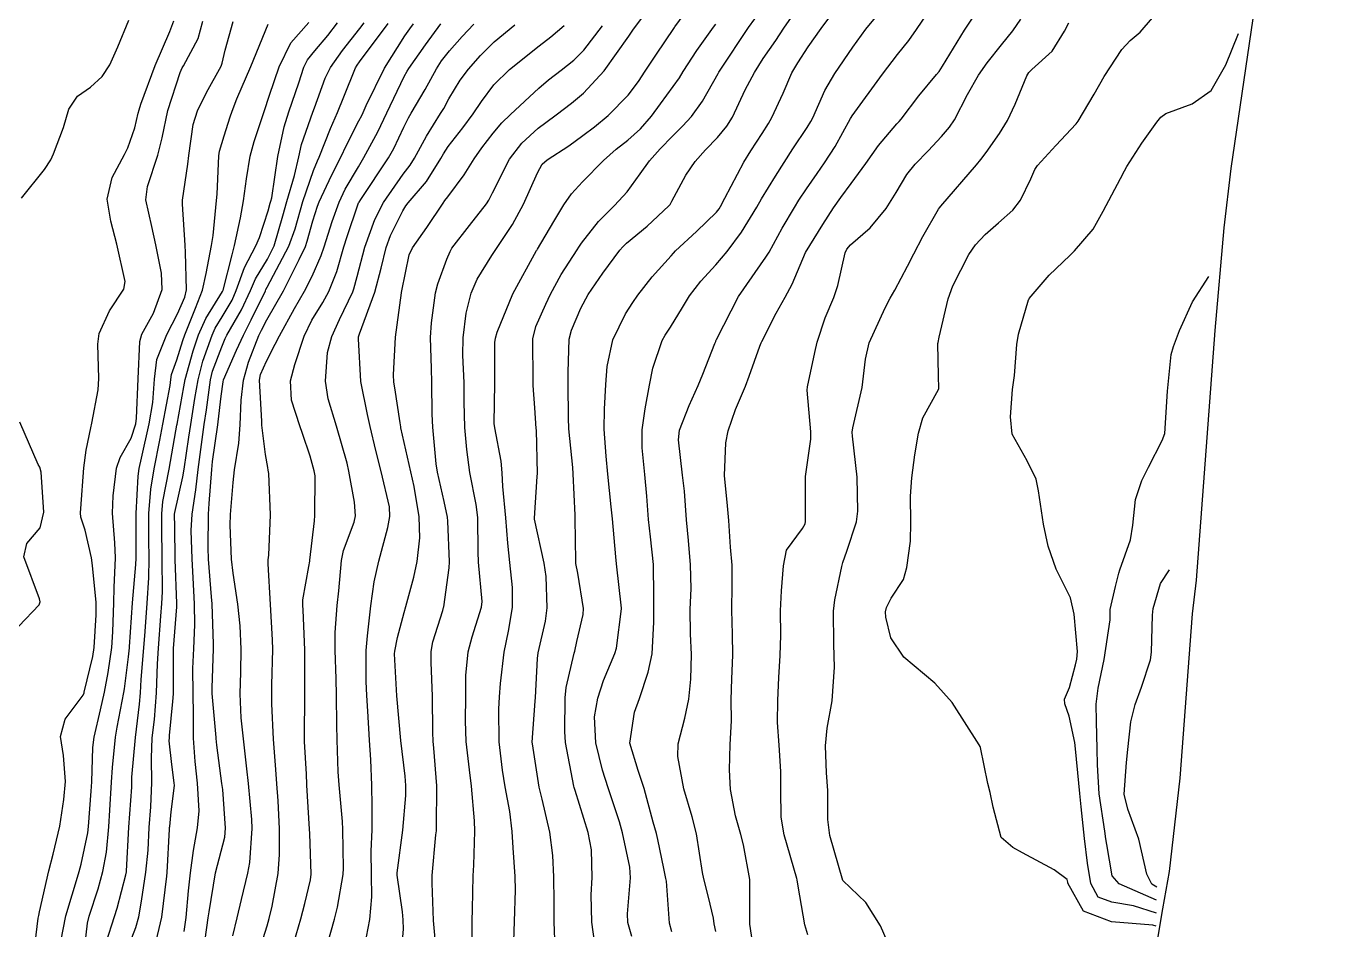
# Model space of a CAD drawing. Header units: metres. Extents: x 298520 to 308411, y 7433745 to 7450750.
# Drawn here: x 300586.7 to 300645, y 7446153.8 to 7446194.1 of the extents above; entities that cross this region are included whole.
import ezdxf

# ---------------------------------------------------------------- set-up
doc = ezdxf.new("R2010")
doc.units = ezdxf.units.M
doc.header["$LTSCALE"] = 10
for name, color, linetype in [('Area', 45, 'Continuous'), ('Curvas de Nivel 1m', 11, 'Continuous'), ('Curvas de Nivel 5m', 15, 'Continuous')]:
    doc.layers.add(name, color=color, linetype=linetype)

msp = doc.modelspace()

# ---------------------------------------------------------------- linework, layer by layer
at = {"layer": 'Area'}
msp.add_polyline3d([(300645.007, 7446230.569, 699.553), (300644.215, 7446223.512, 697.082), (300644.087, 7446222.684, 700.603), (300643.091, 7446213.013, 693.343), (300642.701, 7446206.697, 698.203), (300642.433, 7446203.87, 694.063), (300641.646, 7446195.554, 694.432), (300640.498, 7446187.734, 695.652), (300640.182, 7446185.088, 695.543), (300639.78, 7446180.499, 695.773), (300638.955, 7446169.357, 695.923), (300638.775, 7446167.862, 696.313), (300638.216, 7446160.523, 696.423), (300637.752, 7446156.362, 695.372), (300637.452, 7446154.704, 694.791), (300636.634, 7446149.818, 693.202)], dxfattribs=at)
at = {"layer": 'Curvas de Nivel 1m', "flags": 128}
for points, elevation in [([(300605.093, 7446152.232), (300604.929, 7446154.184), (300604.855, 7446155.85), (300604.864, 7446156.185), (300605.028, 7446157.999), (300605.049, 7446158.182), (300605.061, 7446158.337), (300605.065, 7446160.183), (300604.942, 7446161.867), (300604.905, 7446162.185), (300604.888, 7446162.567), (300604.88, 7446164.186), (300604.811, 7446165.691), (300604.816, 7446166.185), (300604.894, 7446166.607), (300605.331, 7446168.01), (300605.371, 7446168.141), (300605.382, 7446168.18), (300605.625, 7446169.912), (300605.63, 7446170.177), (300605.563, 7446171.997), (300605.542, 7446172.178), (300605.393, 7446172.881), (300605.103, 7446174.183), (300605.04, 7446174.56), (300604.894, 7446176.185), (300604.858, 7446176.767), (300604.854, 7446178.186), (300604.835, 7446178.813), (300604.785, 7446180.187), (300604.827, 7446180.85), (300605.013, 7446182.185), (300605.108, 7446182.583), (300605.518, 7446183.695), (300605.664, 7446184.036), (300605.747, 7446184.178), (300606.521, 7446185.187), (300607.28, 7446186.163), (300607.39, 7446186.326), (300607.558, 7446186.65), (300608.319, 7446188.149), (300608.858, 7446188.867), (300609.594, 7446189.54), (300609.933, 7446189.792), (300610.392, 7446190.122), (300611.081, 7446190.642), (300611.613, 7446191.094), (300612.539, 7446192.096), (300613.638, 7446193.634), (300613.812, 7446193.907), (300613.934, 7446194.077), (300614.677, 7446195.051)], 683), ([(300606.661, 7446152.654), (300606.651, 7446154.165), (300606.656, 7446154.687), (300606.691, 7446156.165), (300606.714, 7446156.649), (300606.766, 7446158.164), (300606.752, 7446158.632), (300606.614, 7446160.166), (300606.521, 7446160.897), (300606.384, 7446162.169), (300606.356, 7446163.09), (300606.36, 7446164.169), (300606.359, 7446165.113), (300606.472, 7446166.168), (300606.645, 7446166.841), (300607.062, 7446168.163), (300607.087, 7446168.413), (300606.925, 7446170.164), (300606.909, 7446170.623), (300606.899, 7446172.165), (300606.823, 7446172.735), (300606.541, 7446174.169), (300606.404, 7446175.189), (300606.318, 7446176.171), (300606.296, 7446177.32), (300606.285, 7446178.172), (300606.236, 7446179.407), (300606.244, 7446180.172), (300606.385, 7446181.28), (300606.602, 7446182.169), (300606.873, 7446182.803), (300607.52, 7446183.849), (300607.734, 7446184.157), (300608.446, 7446185.24), (300608.933, 7446186.139), (300609.567, 7446187.547), (300609.775, 7446187.924), (300609.996, 7446188.126), (300610.955, 7446188.743), (300611.589, 7446189.207), (300612.099, 7446189.599), (300612.718, 7446190.093), (300613.612, 7446191.003), (300614.07, 7446191.623), (300614.371, 7446192.073), (300614.868, 7446192.83), (300615.642, 7446193.983), (300615.673, 7446194.029), (300615.695, 7446194.059), (300616.525, 7446195.187)], 684), ([(300613.775, 7446153.469), (300613.594, 7446154.084), (300613.571, 7446154.478), (300613.706, 7446156.082), (300613.677, 7446156.562), (300613.361, 7446158.088), (300613.22, 7446158.574), (300612.71, 7446160.095), (300612.464, 7446160.885), (300612.164, 7446162.101), (300612.11, 7446163.272), (300612.252, 7446164.1), (300612.505, 7446164.893), (300613.012, 7446166.093), (300613.08, 7446166.328), (300613.313, 7446168.09), (300613.311, 7446168.112), (300613.088, 7446170.093), (300613.057, 7446170.403), (300612.902, 7446172.095), (300612.851, 7446172.632), (300612.703, 7446174.097), (300612.62, 7446174.893), (300612.541, 7446176.099), (300612.548, 7446176.993), (300612.61, 7446178.098), (300612.664, 7446178.899), (300612.929, 7446180.088), (300613.495, 7446181.248), (300613.817, 7446181.759), (300614.036, 7446182.075), (300614.683, 7446182.896), (300615.521, 7446183.842), (300615.624, 7446183.957), (300615.725, 7446184.058), (300616.659, 7446184.925), (300617.549, 7446185.792), (300617.662, 7446185.927), (300617.73, 7446186.037), (300617.926, 7446186.404), (300618.763, 7446188.022), (300619.082, 7446188.516), (300619.592, 7446189.291), (300619.868, 7446189.739), (300620.02, 7446190.006), (300620.518, 7446191.097), (300620.916, 7446191.997), (300621.172, 7446192.451), (300621.635, 7446193.156), (300622.225, 7446193.981), (300622.829, 7446194.798)], 688), ([(300615.557, 7446153.667), (300615.447, 7446154.057), (300615.312, 7446155.938), (300615.292, 7446156.059), (300615.197, 7446156.504), (300614.936, 7446157.79), (300614.867, 7446158.065), (300614.718, 7446158.57), (300614.326, 7446160.074), (300614.05, 7446160.877), (300613.676, 7446162.084), (300613.895, 7446163.47), (300614.117, 7446164.078), (300614.499, 7446165.266), (300614.678, 7446166.07), (300614.753, 7446167.494), (300614.748, 7446168.069), (300614.757, 7446168.654), (300614.736, 7446170.069), (300614.603, 7446171.3), (300614.515, 7446172.073), (300614.437, 7446173.118), (300614.351, 7446174.076), (300614.228, 7446175.271), (300614.231, 7446176.078), (300614.371, 7446177.005), (300614.557, 7446178.073), (300614.707, 7446178.825), (300615.129, 7446180.064), (300615.252, 7446180.296), (300615.489, 7446180.659), (300616.025, 7446181.527), (300616.338, 7446182.052), (300616.844, 7446182.712), (300617.517, 7446183.439), (300618.032, 7446184.032), (300618.666, 7446184.893), (300619.346, 7446186.013), (300619.557, 7446186.375), (300620.179, 7446187.391), (300620.563, 7446188), (300620.961, 7446188.618), (300621.597, 7446189.569), (300621.762, 7446189.826), (300621.844, 7446189.988), (300622.377, 7446191.22), (300622.833, 7446191.978), (300623.635, 7446193.149), (300624.212, 7446193.954), (300624.861, 7446194.741)], 689), ([(300586.532, 7446186.405), (300587.566, 7446187.685), (300587.841, 7446188.117), (300587.969, 7446188.386), (300588.41, 7446189.563), (300588.653, 7446190.379), (300589.03, 7446190.955), (300589.613, 7446191.359), (300590.141, 7446191.842), (300590.473, 7446192.361), (300590.831, 7446193.158), (300591.322, 7446194.353)], 668), ([(300587.154, 7446153.163), (300587.283, 7446154.287), (300587.305, 7446154.398), (300587.345, 7446154.568), (300587.763, 7446156.391), (300587.956, 7446157.144), (300588.243, 7446158.385), (300588.428, 7446159.575), (300588.499, 7446160.381), (300588.419, 7446161.547), (300588.276, 7446162.385), (300588.493, 7446163.163), (300589.291, 7446164.232), (300589.328, 7446164.334), (300589.34, 7446164.37), (300589.721, 7446165.954), (300589.782, 7446166.365), (300589.877, 7446167.815), (300589.867, 7446168.365), (300589.707, 7446170.017), (300589.664, 7446170.367), (300589.375, 7446171.601), (300589.186, 7446172.178), (300589.175, 7446172.373), (300589.19, 7446172.569), (300589.315, 7446174.371), (300589.421, 7446175.163), (300589.633, 7446176.166), (300589.683, 7446176.368), (300589.958, 7446177.854), (300589.99, 7446178.365), (300589.948, 7446179.893), (300590.007, 7446180.365), (300590.469, 7446181.384), (300591.103, 7446182.354), (300591.162, 7446182.699), (300590.797, 7446184.357), (300590.518, 7446185.386), (300590.367, 7446186.362), (300590.587, 7446187.335), (300591.138, 7446188.354), (300591.28, 7446188.65), (300591.591, 7446189.546), (300591.75, 7446190.199), (300591.784, 7446190.347), (300591.861, 7446190.602), (300592.5, 7446192.337), (300593.159, 7446193.848), (300593.336, 7446194.325)], 669), ([(300589.285, 7446152.369), (300589.483, 7446154.052), (300589.556, 7446154.366), (300589.962, 7446155.586), (300590.173, 7446156.36), (300590.326, 7446157.234), (300590.43, 7446158.358), (300590.48, 7446159.101), (300590.561, 7446160.357), (300590.6, 7446161.006), (300590.739, 7446162.355), (300590.813, 7446162.812), (300591.107, 7446164.352), (300591.132, 7446164.514), (300591.309, 7446165.944), (300591.351, 7446166.349), (300591.355, 7446166.391), (300591.495, 7446168.348), (300591.646, 7446170.058), (300591.657, 7446170.346), (300591.651, 7446170.631), (300591.65, 7446172.346), (300591.744, 7446174.009), (300591.79, 7446174.344), (300591.89, 7446174.815), (300592.237, 7446176.338), (300592.403, 7446177.296), (300592.471, 7446178.335), (300592.584, 7446179.215), (300593.028, 7446180.327), (300593.492, 7446181.252), (300593.82, 7446181.996), (300593.896, 7446182.316), (300593.862, 7446183.983), (300593.847, 7446184.317), (300593.721, 7446186.148), (300593.723, 7446186.318), (300593.959, 7446187.926), (300594.002, 7446188.316), (300594.203, 7446189.704), (300594.389, 7446190.312), (300594.79, 7446191.129), (300595.444, 7446192.302), (300595.495, 7446192.431), (300595.63, 7446193.016), (300595.983, 7446194.295)], 671), ([(300590.322, 7446153.192), (300590.691, 7446154.355), (300590.808, 7446154.722), (300591.192, 7446156.219), (300591.219, 7446156.35), (300591.223, 7446156.379), (300591.333, 7446158.348), (300591.456, 7446160.131), (300591.465, 7446160.347), (300591.469, 7446160.57), (300591.619, 7446162.345), (300591.803, 7446163.825), (300591.849, 7446164.342), (300591.885, 7446164.928), (300591.998, 7446166.34), (300592.057, 7446167.075), (300592.146, 7446168.338), (300592.223, 7446169.463), (300592.235, 7446170.337), (300592.224, 7446171.189), (300592.223, 7446172.337), (300592.31, 7446173.426), (300592.456, 7446174.334), (300592.704, 7446175.609), (300592.85, 7446176.329), (300593.175, 7446178.049), (300593.202, 7446178.324), (300593.238, 7446178.542), (300593.466, 7446179.191), (300593.743, 7446180.054), (300593.826, 7446180.317), (300594.306, 7446181.5), (300594.61, 7446182.309), (300594.776, 7446183.045), (300595.023, 7446184.305), (300595.09, 7446184.744), (300595.241, 7446186.303), (300595.264, 7446186.595), (300595.343, 7446188.302), (300595.373, 7446188.505), (300595.586, 7446189.198), (300595.851, 7446190.046), (300595.936, 7446190.297), (300596.154, 7446190.837), (300596.768, 7446192.283), (300597.542, 7446194.172)], 672), ([(300591.147, 7446152.596), (300591.644, 7446153.864), (300591.773, 7446154.341), (300591.886, 7446155.045), (300592.086, 7446156.337), (300592.183, 7446157.315), (300592.241, 7446158.335), (300592.31, 7446159.251), (300592.352, 7446160.333), (300592.335, 7446161.415), (300592.376, 7446162.333), (300592.468, 7446163.14), (300592.562, 7446164.331), (300592.614, 7446165.638), (300592.655, 7446166.33), (300592.757, 7446167.758), (300592.796, 7446168.328), (300592.823, 7446168.845), (300592.816, 7446170.328), (300592.795, 7446171.747), (300592.799, 7446172.329), (300592.849, 7446172.87), (300593.123, 7446174.324), (300593.43, 7446176.024), (300593.469, 7446176.283), (300593.478, 7446176.32), (300593.778, 7446177.988), (300593.847, 7446178.316), (300594.194, 7446179.591), (300594.432, 7446180.311), (300594.759, 7446181.039), (300595.502, 7446182.247), (300595.524, 7446182.279), (300595.531, 7446182.3), (300595.931, 7446183.884), (300596.041, 7446184.295), (300596.305, 7446185.528), (300596.446, 7446186.291), (300596.584, 7446187.268), (300596.747, 7446188.288), (300596.923, 7446188.946), (300597.366, 7446190.282), (300597.61, 7446191.004), (300598.034, 7446192.266), (300598.556, 7446193.339), (300599.358, 7446194.253)], 673), ([(300592.481, 7446153.002), (300592.805, 7446154.326), (300593.02, 7446156.151), (300593.031, 7446156.322), (300593.148, 7446158.256), (300593.149, 7446158.321), (300593.156, 7446158.379), (300593.223, 7446159.025), (300593.36, 7446160.2), (300593.357, 7446160.319), (300593.251, 7446161.144), (300593.133, 7446162.193), (300593.135, 7446162.322), (300593.147, 7446162.44), (300593.287, 7446163.957), (300593.321, 7446164.291), (300593.321, 7446164.32), (300593.322, 7446166.311), (300593.472, 7446168.179), (300593.475, 7446168.319), (300593.395, 7446170.287), (300593.392, 7446170.32), (300593.377, 7446171.735), (300593.372, 7446172.31), (300593.384, 7446172.38), (300593.743, 7446173.982), (300593.797, 7446174.316), (300594.001, 7446175.741), (300594.09, 7446176.313), (300594.279, 7446177.477), (300594.419, 7446178.31), (300594.635, 7446179.138), (300595.046, 7446180.304), (300595.183, 7446180.606), (300595.491, 7446181.12), (300595.94, 7446181.854), (300596.122, 7446182.294), (300596.489, 7446183.314), (300596.989, 7446184.285), (300597.155, 7446184.658), (300597.546, 7446185.839), (300597.641, 7446186.189), (300597.667, 7446186.278), (300597.703, 7446186.426), (300597.982, 7446188.274), (300598.264, 7446189.599), (300598.471, 7446190.267), (300598.907, 7446191.552), (300599.138, 7446192.255), (300599.301, 7446192.578), (300599.63, 7446192.981), (300600.209, 7446193.672), (300600.643, 7446194.24)], 674), ([(300594.664, 7446152.791), (300594.871, 7446154.303), (300594.909, 7446154.569), (300595.193, 7446156.3), (300595.615, 7446157.89), (300595.646, 7446158.296), (300595.518, 7446160.018), (300595.484, 7446160.298), (300595.26, 7446162.002), (300595.224, 7446162.3), (300595.222, 7446162.342), (300595.045, 7446164.302), (300595.039, 7446164.559), (300595.102, 7446166.302), (300595.106, 7446166.511), (300595.044, 7446168.303), (300595.023, 7446168.618), (300594.885, 7446170.305), (300594.864, 7446170.809), (300594.882, 7446172.305), (300594.916, 7446172.779), (300595.034, 7446174.304), (300595.067, 7446174.653), (300595.295, 7446176.301), (300595.311, 7446176.424), (300595.446, 7446177.568), (300595.531, 7446178.22), (300595.557, 7446178.299), (300596.139, 7446179.628), (300596.445, 7446180.29), (300596.792, 7446180.984), (300597.422, 7446182.281), (300597.446, 7446182.338), (300597.504, 7446182.435), (300598.465, 7446184.266), (300598.748, 7446185.049), (300599.088, 7446186.257), (300599.567, 7446187.646), (300599.748, 7446188.071), (300599.827, 7446188.247), (300600.32, 7446189.515), (300600.634, 7446190.24), (300600.92, 7446190.927), (300601.447, 7446192.232), (300601.512, 7446192.343), (300601.625, 7446192.488), (300602.9, 7446194.211)], 676), ([(300595.962, 7446153.491), (300596.155, 7446154.29), (300596.359, 7446155.11), (300596.642, 7446156.286), (300596.724, 7446156.759), (300596.834, 7446158.284), (300596.819, 7446158.684), (300596.664, 7446160.286), (300596.593, 7446160.944), (300596.441, 7446162.288), (300596.345, 7446163.221), (300596.301, 7446164.29), (300596.328, 7446165.264), (300596.338, 7446166.29), (300596.29, 7446167.323), (300596.188, 7446168.291), (300595.978, 7446169.67), (300595.908, 7446170.295), (300595.85, 7446171.824), (300595.867, 7446172.295), (300595.979, 7446173.72), (300596.049, 7446174.294), (300596.232, 7446175.485), (300596.296, 7446176.291), (300596.342, 7446177.393), (300596.437, 7446178.29), (300596.663, 7446179.09), (300597.131, 7446180.284), (300597.242, 7446180.526), (300597.49, 7446180.977), (300598.227, 7446182.269), (300598.924, 7446183.666), (300599.203, 7446184.255), (300599.291, 7446184.489), (300599.54, 7446185.402), (300599.746, 7446186.052), (300599.82, 7446186.247), (300600.377, 7446187.429), (300600.786, 7446188.238), (300601.042, 7446188.774), (300601.597, 7446189.866), (300601.723, 7446190.106), (300601.782, 7446190.227), (300601.923, 7446190.542), (300602.729, 7446192.213), (300603.637, 7446193.648), (300603.868, 7446193.971), (300604.035, 7446194.196)], 677), ([(300597.151, 7446152.847), (300597.5, 7446153.943), (300597.594, 7446154.274), (300597.73, 7446154.823), (300597.991, 7446156.268), (300598.05, 7446157.116), (300598.049, 7446158.267), (300597.986, 7446159.514), (300597.936, 7446160.27), (300597.89, 7446160.911), (300597.783, 7446162.272), (300597.708, 7446163.853), (300597.704, 7446164.274), (300597.711, 7446164.687), (300597.751, 7446166.273), (300597.743, 7446166.7), (300597.646, 7446168.275), (300597.541, 7446170.097), (300597.547, 7446170.277), (300597.575, 7446170.486), (300597.652, 7446172.276), (300597.571, 7446174.117), (300597.551, 7446174.278), (300597.527, 7446174.391), (300597.42, 7446174.971), (300597.268, 7446176.282), (300597.257, 7446176.46), (300597.157, 7446178.283), (300597.203, 7446178.537), (300597.466, 7446179.14), (300597.859, 7446179.892), (300598.046, 7446180.272), (300598.716, 7446181.483), (300599.166, 7446182.255), (300599.51, 7446182.935), (300599.908, 7446183.858), (300600.043, 7446184.245), (300600.407, 7446185.374), (300600.717, 7446186.238), (300600.985, 7446186.809), (300601.569, 7446187.812), (300601.818, 7446188.226), (300602.431, 7446189.377), (300602.832, 7446190.212), (300603.619, 7446191.843), (300603.742, 7446192.078), (300603.819, 7446192.198), (300604.571, 7446193.253), (300605.246, 7446194.184)], 678), ([(300598.592, 7446152.817), (300599.005, 7446154.253), (300599.18, 7446154.931), (300599.44, 7446155.998), (300599.465, 7446156.247), (300599.398, 7446158.061), (300599.387, 7446158.248), (300599.275, 7446160.217), (300599.271, 7446160.25), (300599.248, 7446160.713), (300599.171, 7446162.16), (300599.166, 7446162.251), (300599.162, 7446162.354), (300599.174, 7446164.252), (300599.181, 7446166.122), (300599.181, 7446166.252), (300599.103, 7446168.026), (300599.089, 7446168.254), (300599.098, 7446168.492), (300599.359, 7446169.967), (300599.4, 7446170.212), (300599.406, 7446170.25), (300599.613, 7446172.016), (300599.633, 7446172.247), (300599.637, 7446174.02), (300599.604, 7446174.248), (300599.419, 7446174.891), (300599.08, 7446175.905), (300598.958, 7446176.257), (300598.584, 7446177.402), (300598.538, 7446178.264), (300598.738, 7446178.986), (300599.154, 7446180.255), (300599.49, 7446180.97), (300599.991, 7446181.753), (300600.246, 7446182.243), (300600.609, 7446183.142), (300600.928, 7446184.236), (300601.068, 7446184.697), (300601.551, 7446186.114), (300601.581, 7446186.201), (300601.598, 7446186.229), (300601.679, 7446186.353), (300602.919, 7446188.21), (300603.154, 7446188.631), (300603.594, 7446189.577), (300603.805, 7446189.993), (300603.924, 7446190.197), (300604.544, 7446191.26), (300605.054, 7446192.186), (300605.277, 7446192.533), (300605.631, 7446192.989), (300606.194, 7446193.618), (300606.724, 7446194.169)], 679), ([(300610.347, 7446152.926), (300610.31, 7446154.119), (300610.304, 7446154.996), (300610.29, 7446156.119), (300610.239, 7446157.084), (300610.118, 7446158.121), (300609.766, 7446159.594), (300609.639, 7446160.126), (300609.335, 7446162.057), (300609.329, 7446162.129), (300609.458, 7446163.961), (300609.468, 7446164.128), (300609.562, 7446165.875), (300609.598, 7446166.127), (300609.917, 7446167.535), (300609.993, 7446168.123), (300609.945, 7446169.533), (300609.856, 7446170.125), (300609.427, 7446172.085), (300609.423, 7446172.13), (300609.554, 7446173.985), (300609.558, 7446174.129), (300609.51, 7446176.051), (300609.507, 7446176.129), (300609.442, 7446177.052), (300609.368, 7446178.047), (300609.368, 7446178.131), (300609.362, 7446178.223), (300609.355, 7446180.132), (300609.488, 7446180.68), (300609.94, 7446181.684), (300610.138, 7446182.124), (300610.621, 7446183.01), (300611.338, 7446184.112), (300611.411, 7446184.224), (300611.527, 7446184.399), (300612.278, 7446185.363), (300612.991, 7446186.088), (300613.559, 7446186.694), (300614.149, 7446187.492), (300614.559, 7446188.07), (300615.037, 7446188.61), (300615.59, 7446189.172), (300616.032, 7446189.62), (300616.434, 7446190.052), (300616.924, 7446190.732), (300617.622, 7446191.978), (300617.656, 7446192.039), (300617.711, 7446192.126), (300618.983, 7446194.02), (300619.252, 7446194.413)], 686), ([(300612.124, 7446153.135), (300611.99, 7446154.102), (300611.958, 7446155.329), (300612.001, 7446156.102), (300611.97, 7446157.338), (300611.819, 7446158.104), (300611.241, 7446159.972), (300611.198, 7446160.11), (300611.183, 7446160.171), (300610.806, 7446162.115), (300610.775, 7446162.61), (300610.798, 7446164.115), (300610.844, 7446164.568), (300611.201, 7446166.111), (300611.222, 7446166.202), (300611.318, 7446166.621), (300611.603, 7446167.834), (300611.611, 7446168.107), (300611.356, 7446169.67), (300611.275, 7446170.111), (300611.267, 7446170.208), (300611.245, 7446172.111), (300611.237, 7446172.259), (300611.152, 7446174.113), (300611.133, 7446174.386), (300610.964, 7446176.115), (300610.938, 7446176.615), (300610.932, 7446178.115), (300610.927, 7446178.649), (300610.973, 7446180.115), (300611.077, 7446180.524), (300611.497, 7446181.507), (300611.816, 7446182.105), (300612.477, 7446183.06), (300613.231, 7446184.084), (300613.363, 7446184.245), (300613.528, 7446184.397), (300614.448, 7446185.163), (300615.424, 7446186.061), (300615.482, 7446186.133), (300615.555, 7446186.269), (300616.187, 7446187.433), (300616.599, 7446188.05), (300617.065, 7446188.561), (300617.589, 7446189.113), (300618.013, 7446189.618), (300618.266, 7446190.03), (300618.833, 7446191.239), (300619.237, 7446192.016), (300619.629, 7446192.639), (300620.191, 7446193.451), (300620.559, 7446194.001), (300621.006, 7446194.643)], 687), ([(300619.161, 7446153.224), (300619.038, 7446154.012), (300619.04, 7446155.861), (300619.031, 7446156.012), (300618.747, 7446157.556), (300618.634, 7446158.019), (300618.397, 7446158.85), (300618.167, 7446160.026), (300618.124, 7446160.899), (300618.165, 7446162.026), (300618.217, 7446163.088), (300618.21, 7446164.026), (300618.24, 7446164.964), (300618.282, 7446166.025), (300618.258, 7446166.961), (300618.237, 7446168.026), (300618.255, 7446169.121), (300618.244, 7446170.027), (300618.179, 7446170.836), (300618.104, 7446172.029), (300618.042, 7446172.683), (300617.909, 7446174.032), (300617.968, 7446175.489), (300618.07, 7446176.03), (300618.399, 7446176.982), (300618.836, 7446178.019), (300619.007, 7446178.47), (300619.48, 7446179.802), (300619.541, 7446179.951), (300619.567, 7446180.009), (300620.217, 7446181.282), (300620.612, 7446181.999), (300620.924, 7446182.58), (300621.523, 7446183.99), (300622.295, 7446185.229), (300622.776, 7446185.978), (300623.095, 7446186.438), (300623.564, 7446187.061), (300624.213, 7446187.96), (300624.781, 7446188.756), (300625.6, 7446189.729), (300625.703, 7446189.837), (300625.789, 7446189.938), (300626.572, 7446190.972), (300627.366, 7446191.923), (300627.479, 7446192.067), (300627.627, 7446192.302), (300628.608, 7446193.906), (300629.026, 7446194.526)], 691), ([(300621.618, 7446153.534), (300621.494, 7446153.987), (300621.19, 7446155.706), (300621.15, 7446155.99), (300621.137, 7446156.047), (300620.564, 7446157.996), (300620.437, 7446158.786), (300620.422, 7446159.998), (300620.424, 7446160.825), (300620.34, 7446161.999), (300620.27, 7446163.008), (300620.288, 7446164), (300620.327, 7446165.023), (300620.385, 7446165.999), (300620.418, 7446166.903), (300620.406, 7446167.999), (300620.456, 7446168.889), (300620.541, 7446169.998), (300620.668, 7446170.699), (300621.38, 7446171.672), (300621.499, 7446171.872), (300621.522, 7446171.989), (300621.52, 7446173.87), (300621.526, 7446173.989), (300621.755, 7446175.66), (300621.754, 7446175.987), (300621.598, 7446177.842), (300621.606, 7446177.988), (300621.942, 7446179.519), (300622.045, 7446179.984), (300622.398, 7446181.077), (300622.783, 7446181.977), (300622.965, 7446182.519), (300623.296, 7446183.972), (300623.364, 7446184.133), (300623.528, 7446184.326), (300624.406, 7446185.091), (300625.121, 7446185.946), (300625.56, 7446186.667), (300626.038, 7446187.466), (300626.409, 7446187.932), (300626.991, 7446188.516), (300627.592, 7446189.169), (300627.94, 7446189.573), (300628.162, 7446189.912), (300628.747, 7446191.036), (300629.246, 7446191.896), (300629.629, 7446192.449), (300630.272, 7446193.248), (300630.778, 7446193.879), (300631.13, 7446194.396)], 692), ([(300625.163, 7446153.259), (300624.863, 7446153.945), (300624.213, 7446154.985), (300623.193, 7446155.97), (300622.606, 7446157.976), (300622.522, 7446158.678), (300622.509, 7446159.977), (300622.462, 7446160.766), (300622.405, 7446161.979), (300622.492, 7446162.761), (300622.717, 7446163.976), (300622.821, 7446165.488), (300622.801, 7446165.975), (300622.777, 7446166.517), (300622.768, 7446167.976), (300622.825, 7446168.49), (300623.137, 7446169.972), (300623.19, 7446170.146), (300623.37, 7446170.656), (300623.794, 7446171.964), (300623.862, 7446172.437), (300623.819, 7446173.964), (300623.611, 7446175.787), (300623.6, 7446175.967), (300623.637, 7446176.169), (300624.045, 7446177.961), (300624.2, 7446179.231), (300624.36, 7446179.957), (300625.07, 7446181.517), (300625.296, 7446181.943), (300625.507, 7446182.308), (300626.077, 7446183.374), (300626.355, 7446183.932), (300626.762, 7446184.7), (300627.461, 7446185.921), (300627.497, 7446185.977), (300627.554, 7446186.051), (300629.146, 7446187.896), (300629.339, 7446188.131), (300629.581, 7446188.448), (300630.182, 7446189.296), (300630.538, 7446189.881), (300630.875, 7446190.606), (300631.389, 7446191.872), (300631.478, 7446192.018), (300631.626, 7446192.157), (300632.525, 7446192.971), (300633.079, 7446193.856), (300633.269, 7446194.234)], 693), ([(300637.173, 7446153.92), (300637.012, 7446153.964), (300635.176, 7446154.124), (300633.931, 7446154.589), (300633.232, 7446155.849), (300633.228, 7446155.884), (300633.195, 7446156.012), (300632.611, 7446156.443), (300631.206, 7446157.199), (300630.769, 7446157.437), (300630.251, 7446157.884), (300629.893, 7446159.23), (300629.757, 7446159.892), (300629.651, 7446160.298), (300629.328, 7446161.899), (300629.31, 7446161.946), (300629.264, 7446162.02), (300628.062, 7446163.912), (300627.296, 7446164.769), (300625.9, 7446165.934), (300625.321, 7446166.795), (300625.098, 7446167.711), (300625.091, 7446167.944), (300625.129, 7446168.15), (300625.342, 7446168.565), (300625.896, 7446169.393), (300626.037, 7446169.933), (300626.203, 7446171.103), (300626.221, 7446171.932), (300626.212, 7446173.115), (300626.271, 7446173.931), (300626.398, 7446174.95), (300626.569, 7446175.929), (300626.756, 7446176.61), (300627.452, 7446177.874), (300627.465, 7446177.92), (300627.461, 7446178.476), (300627.43, 7446179.921), (300627.433, 7446179.971), (300627.486, 7446180.215), (300627.884, 7446181.914), (300628.099, 7446182.502), (300628.815, 7446183.901), (300629.1, 7446184.325), (300629.536, 7446184.793), (300630.125, 7446185.303), (300630.778, 7446185.878), (300631.116, 7446186.316), (300631.567, 7446187.273), (300631.749, 7446187.69), (300631.873, 7446187.867), (300632.683, 7446188.758), (300633.592, 7446189.733), (300633.682, 7446189.849), (300634.403, 7446191.046), (300634.839, 7446191.832), (300635.635, 7446193.041), (300636.009, 7446193.446), (300636.45, 7446193.812), (300637.001, 7446194.458)], 694), ([(300601.932, 7446153.452), (300602.086, 7446154.221), (300602.175, 7446155.228), (300602.151, 7446156.22), (300602.147, 7446157.277), (300602.183, 7446158.22), (300602.182, 7446159.267), (300602.176, 7446160.221), (300602.13, 7446161.345), (300602.06, 7446162.222), (300601.989, 7446163.516), (300601.95, 7446164.223), (300601.92, 7446164.842), (300601.923, 7446166.221), (300601.981, 7446166.882), (300602.131, 7446168.218), (300602.274, 7446169.291), (300602.483, 7446170.213), (300602.884, 7446171.714), (300602.979, 7446172.206), (300602.959, 7446172.637), (300602.585, 7446174.212), (300602.35, 7446175.144), (300602.1, 7446176.22), (300601.973, 7446176.756), (300601.675, 7446178.227), (300601.574, 7446180.136), (300601.58, 7446180.229), (300601.615, 7446180.359), (300602.309, 7446182.218), (300602.581, 7446183.281), (300602.804, 7446184.211), (300603, 7446184.739), (300603.548, 7446185.842), (300603.685, 7446186.065), (300603.798, 7446186.198), (300604.603, 7446187.149), (300605.243, 7446188.183), (300605.363, 7446188.395), (300605.581, 7446188.715), (300606.225, 7446189.542), (300606.685, 7446190.169), (300607.057, 7446190.717), (300607.616, 7446191.464), (300608.314, 7446192.15), (300609.634, 7446193.202), (300610.15, 7446193.613), (300610.752, 7446194.119)], 681), ([(300603.452, 7446152.205), (300603.58, 7446153.791), (300603.575, 7446154.204), (300603.541, 7446154.569), (300603.297, 7446156.208), (300603.298, 7446156.312), (300603.553, 7446158.205), (300603.69, 7446159.749), (300603.694, 7446160.203), (300603.661, 7446160.618), (300603.469, 7446162.207), (300603.293, 7446164.21), (300603.188, 7446166.078), (300603.193, 7446166.202), (300603.319, 7446166.8), (300603.609, 7446167.919), (300603.688, 7446168.196), (300604.045, 7446169.501), (300604.186, 7446170.192), (300604.311, 7446171.253), (300604.28, 7446172.191), (300604.052, 7446173.545), (300603.909, 7446174.195), (300603.468, 7446176.164), (300603.46, 7446176.2), (300603.435, 7446176.39), (300603.194, 7446177.948), (300603.158, 7446178.204), (300603.138, 7446178.524), (300603.226, 7446180.204), (300603.487, 7446182.185), (300603.49, 7446182.2), (300603.504, 7446182.27), (300603.836, 7446183.881), (300603.98, 7446184.195), (300604.626, 7446185.1), (300605.354, 7446186.182), (300605.434, 7446186.302), (300605.556, 7446186.467), (300606.287, 7446187.451), (300606.742, 7446188.168), (300607.083, 7446188.663), (300607.59, 7446189.317), (300607.977, 7446189.774), (300608.352, 7446190.149), (300609.615, 7446191.312), (300610.059, 7446191.685), (300610.623, 7446192.12), (300611.178, 7446192.564), (300611.632, 7446193.021), (300612.468, 7446194.098)], 682), ([(300637.183, 7446155.09), (300635.521, 7446155.817), (300635.196, 7446156.17), (300634.958, 7446157.571), (300634.925, 7446157.824), (300634.875, 7446158.168), (300634.63, 7446159.829), (300634.55, 7446161.125), (300634.539, 7446161.831), (300634.506, 7446163.063), (300634.487, 7446163.832), (300634.574, 7446164.551), (300634.839, 7446165.827), (300635.108, 7446167.601), (300635.107, 7446167.823), (300635.109, 7446168.051), (300635.352, 7446169.087), (300635.501, 7446169.679), (300635.544, 7446169.818), (300636.023, 7446171.167), (300636.123, 7446171.813), (300636.238, 7446172.968), (300636.533, 7446173.809), (300636.818, 7446174.4), (300637.43, 7446175.595), (300637.551, 7446175.916), (300637.668, 7446177.798), (300637.833, 7446179.441), (300637.934, 7446179.795), (300638.212, 7446180.511), (300638.786, 7446181.781), (300639.513, 7446182.91)], 696), ([(300586.42, 7446167.311), (300587.331, 7446168.257), (300587.369, 7446168.399), (300587.335, 7446168.529), (300586.649, 7446170.407), (300586.771, 7446171.004), (300587.376, 7446171.696), (300587.53, 7446172.398), (300587.41, 7446174.179), (300587.358, 7446174.401), (300587.288, 7446174.528), (300586.464, 7446176.41)], 668), ([(300637.193, 7446155.67), (300636.969, 7446155.802), (300636.75, 7446156.252), (300636.392, 7446157.808), (300635.896, 7446159.15), (300635.736, 7446159.815), (300635.839, 7446161.232), (300635.896, 7446161.814), (300636.043, 7446163.045), (300636.23, 7446163.811), (300636.516, 7446164.586), (300636.918, 7446165.804), (300636.964, 7446166.156), (300637.004, 7446167.803), (300637.039, 7446168.101), (300637.354, 7446169.22), (300637.763, 7446169.82)], 697)]:
    msp.add_lwpolyline(points, dxfattribs=dict(at, elevation=elevation))
at = {"layer": 'Curvas de Nivel 5m', "flags": 128}
for points, elevation in [([(300588.301, 7446153.237), (300588.513, 7446154.38), (300589.081, 7446156.261), (300589.115, 7446156.371), (300589.196, 7446156.694), (300589.492, 7446158.086), (300589.531, 7446158.367), (300589.65, 7446159.953), (300589.673, 7446160.366), (300589.723, 7446161.901), (300589.783, 7446162.365), (300590.061, 7446163.582), (300590.237, 7446164.361), (300590.411, 7446165.249), (300590.562, 7446166.358), (300590.617, 7446167.06), (300590.653, 7446168.357), (300590.667, 7446169.033), (300590.726, 7446170.356), (300590.698, 7446171.028), (300590.593, 7446172.358), (300590.624, 7446173.128), (300590.781, 7446174.356), (300590.939, 7446174.833), (300591.426, 7446175.704), (300591.639, 7446176.347), (300591.675, 7446176.586), (300591.74, 7446178.346), (300591.816, 7446180.007), (300591.913, 7446180.344), (300592.431, 7446181.274), (300592.808, 7446182.33), (300592.788, 7446183.057), (300592.526, 7446184.335), (300592.347, 7446185.144), (300592.088, 7446186.342), (300592.154, 7446186.936), (300592.629, 7446188.334), (300592.811, 7446189.105), (300593.065, 7446190.328), (300593.62, 7446192.024), (300593.709, 7446192.232), (300593.763, 7446192.319), (300594.416, 7446193.531), (300594.629, 7446194.31)], 670), ([(300593.79, 7446153.688), (300593.89, 7446154.313), (300593.995, 7446155.502), (300594.08, 7446156.311), (300594.211, 7446157.302), (300594.392, 7446158.308), (300594.467, 7446159.065), (300594.394, 7446160.308), (300594.282, 7446161.28), (300594.212, 7446162.311), (300594.219, 7446163.371), (300594.204, 7446164.311), (300594.187, 7446165.428), (300594.224, 7446166.311), (300594.269, 7446167.365), (300594.26, 7446168.311), (300594.2, 7446169.462), (300594.151, 7446170.312), (300594.115, 7446171.574), (300594.158, 7446172.312), (300594.314, 7446173.396), (300594.424, 7446174.31), (300594.533, 7446175.198), (300594.696, 7446176.307), (300594.788, 7446176.958), (300594.971, 7446178.305), (300595.066, 7446178.697), (300595.475, 7446179.781), (300595.629, 7446180.151), (300595.707, 7446180.298), (300596.358, 7446181.428), (300596.749, 7446182.288), (300596.978, 7446182.816), (300597.517, 7446183.688), (300597.81, 7446184.276), (300598.197, 7446185.616), (300598.382, 7446186.268), (300598.725, 7446187.423), (300598.907, 7446188.26), (300599.038, 7446188.801), (300599.536, 7446190.251), (300599.605, 7446190.434), (300600.092, 7446191.772), (300600.323, 7446192.243), (300600.864, 7446193.004), (300601.64, 7446193.987), (300601.822, 7446194.227)], 675), ([(300608.486, 7446152.806), (300608.537, 7446154.14), (300608.583, 7446155.535), (300608.572, 7446156.139), (300608.481, 7446157.416), (300608.439, 7446158.142), (300608.326, 7446159.044), (300608.121, 7446160.147), (300607.993, 7446160.892), (300607.859, 7446162.151), (300607.831, 7446163.605), (300607.861, 7446164.151), (300607.908, 7446164.76), (300608.073, 7446166.149), (300608.263, 7446167.087), (300608.446, 7446168.143), (300608.449, 7446169.041), (300608.327, 7446170.146), (300608.234, 7446171.009), (300608.145, 7446172.149), (300608.009, 7446173.545), (300607.979, 7446174.152), (300607.943, 7446174.677), (300607.653, 7446176.157), (300607.635, 7446176.357), (300607.653, 7446178.157), (300607.662, 7446179.976), (300607.688, 7446180.157), (300607.765, 7446180.435), (300608.465, 7446182.146), (300609.522, 7446184.072), (300609.545, 7446184.107), (300609.556, 7446184.13), (300610.293, 7446185.371), (300610.744, 7446186.118), (300611.075, 7446186.598), (300611.563, 7446187.142), (300612.501, 7446188.096), (300613.071, 7446188.597), (300613.587, 7446188.992), (300614.165, 7446189.503), (300614.654, 7446190.069), (300615.051, 7446190.623), (300615.616, 7446191.399), (300615.892, 7446191.785), (300616.068, 7446192.056), (300616.676, 7446193.006), (300617.418, 7446194.042), (300617.515, 7446194.172)], 685), ([(300617.52, 7446153.684), (300617.452, 7446154.036), (300617.417, 7446154.278), (300617.185, 7446155.216), (300616.977, 7446156.042), (300616.925, 7446156.314), (300616.663, 7446158.045), (300616.466, 7446158.806), (300616.098, 7446160.051), (300615.817, 7446161.494), (300615.838, 7446162.054), (300616.132, 7446163.2), (300616.31, 7446164.05), (300616.41, 7446164.941), (300616.432, 7446166.049), (300616.395, 7446166.977), (300616.374, 7446168.05), (300616.411, 7446168.986), (300616.396, 7446170.05), (300616.295, 7446171.13), (300616.208, 7446172.052), (300616.114, 7446173.334), (300616.03, 7446174.054), (300615.855, 7446175.628), (300615.9, 7446176.055), (300616.331, 7446177.165), (300616.728, 7446178.047), (300616.942, 7446178.564), (300617.481, 7446179.923), (300617.513, 7446180.009), (300617.524, 7446180.039), (300617.553, 7446180.108), (300618.526, 7446182.025), (300619.517, 7446183.44), (300619.755, 7446183.773), (300619.893, 7446184.006), (300620.475, 7446185.065), (300621.028, 7446185.995), (300621.228, 7446186.321), (300621.561, 7446186.827), (300622.037, 7446187.516), (300622.374, 7446187.982), (300622.849, 7446188.712), (300623.532, 7446189.971), (300623.557, 7446190.017), (300623.604, 7446190.087), (300624.957, 7446191.95), (300625.632, 7446192.82), (300626.129, 7446193.444), (300626.47, 7446193.932), (300626.948, 7446194.633)], 690), ([(300600.213, 7446153.183), (300600.507, 7446154.237), (300600.635, 7446154.778), (300600.891, 7446156.233), (300600.912, 7446156.517), (300600.877, 7446158.233), (300600.856, 7446158.595), (300600.711, 7446160.235), (300600.673, 7446160.811), (300600.621, 7446162.236), (300600.609, 7446162.9), (300600.587, 7446164.237), (300600.573, 7446164.964), (300600.534, 7446166.238), (300600.531, 7446167.028), (300600.625, 7446168.237), (300600.697, 7446168.882), (300600.818, 7446170.235), (300600.908, 7446170.694), (300601.38, 7446171.945), (300601.439, 7446172.229), (300601.392, 7446172.84), (300601.151, 7446174.233), (300601.067, 7446174.583), (300600.597, 7446176.238), (300600.228, 7446177.459), (300600.103, 7446178.243), (300600.199, 7446179.516), (300600.383, 7446180.241), (300600.729, 7446180.999), (300601.323, 7446182.232), (300601.371, 7446182.365), (300601.51, 7446182.918), (300601.862, 7446184.225), (300602.302, 7446185.458), (300602.694, 7446186.213), (300603.566, 7446187.475), (300603.881, 7446187.886), (300604.073, 7446188.195), (300604.605, 7446189.173), (300605.24, 7446190.184), (300605.376, 7446190.411), (300605.61, 7446190.842), (300606.114, 7446191.679), (300606.479, 7446192.171), (300607.018, 7446192.777), (300607.635, 7446193.383), (300608.553, 7446194.146)], 680), ([(300637.183, 7446154.51), (300636.162, 7446154.832), (300635.185, 7446154.993), (300634.578, 7446155.221), (300634.251, 7446155.834), (300634.099, 7446156.733), (300633.962, 7446157.839), (300633.82, 7446159.255), (300633.757, 7446159.842), (300633.714, 7446160.309), (300633.571, 7446161.845), (300633.538, 7446162.118), (300633.277, 7446163.297), (300633.094, 7446163.852), (300633.077, 7446164.061), (300633.294, 7446164.571), (300633.573, 7446165.582), (300633.629, 7446165.845), (300633.652, 7446166.181), (300633.506, 7446167.847), (300633.344, 7446168.576), (300632.701, 7446169.857), (300632.353, 7446170.88), (300632.139, 7446171.862), (300631.913, 7446173.35), (300631.816, 7446173.866), (300631.415, 7446174.696), (300630.742, 7446175.877), (300630.663, 7446176.655), (300630.76, 7446177.877), (300630.843, 7446178.495), (300630.947, 7446179.875), (300631.019, 7446180.343), (300631.467, 7446181.87), (300631.48, 7446181.894), (300631.504, 7446181.934), (300632.396, 7446182.979), (300633.312, 7446183.852), (300633.42, 7446183.956), (300633.526, 7446184.06), (300634.357, 7446185.021), (300634.802, 7446185.831), (300635.568, 7446187.293), (300635.754, 7446187.635), (300635.858, 7446187.817), (300636.525, 7446188.869), (300637.193, 7446189.804), (300637.372, 7446190.027), (300637.599, 7446190.192), (300638.766, 7446190.622), (300639.615, 7446191.222), (300640.273, 7446192.355), (300640.843, 7446193.76)], 695)]:
    msp.add_lwpolyline(points, dxfattribs=dict(at, elevation=elevation))

doc.saveas('drawing.dxf')
